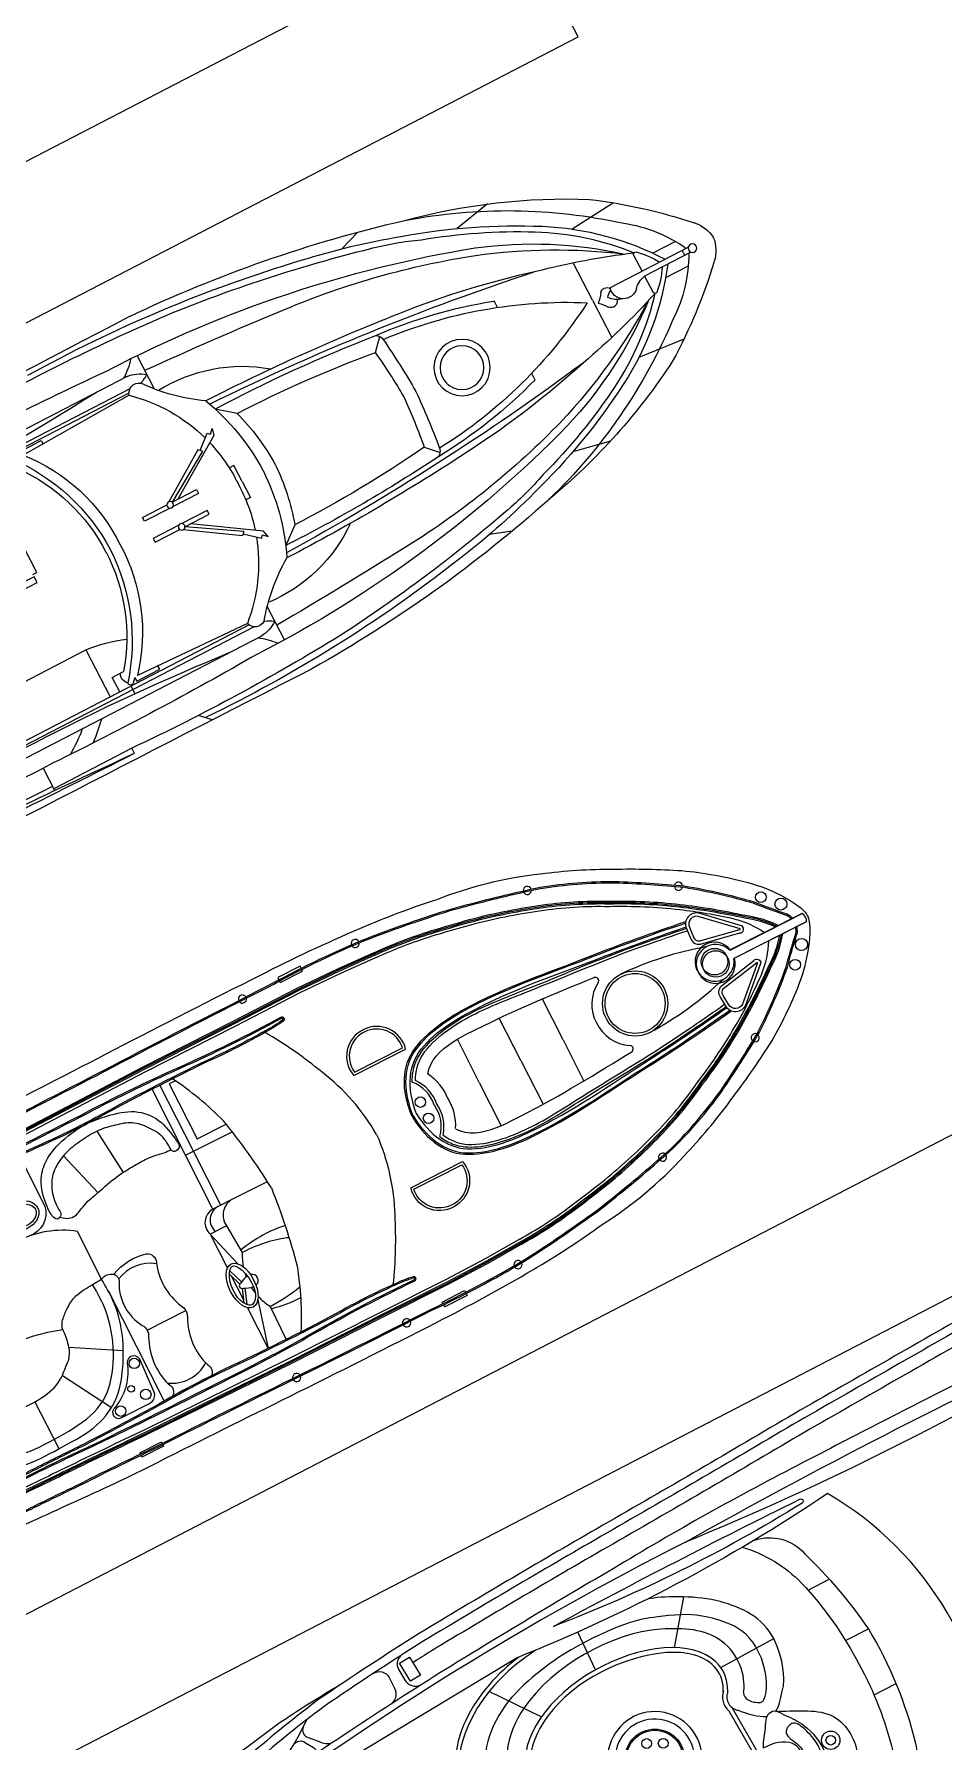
# Model space of a CAD drawing. Header units: metres. Extents: x 2662 to 3279, y 1027 to 1511.
# Drawn here: x 3074.11 to 3083.63, y 1261.35 to 1279.21 of the extents above; entities that cross this region are included whole.
import ezdxf

# ---------------------------------------------------------------- set-up
doc = ezdxf.new("R2010")
doc.units = ezdxf.units.M
doc.header["$LTSCALE"] = 1000
doc.layers.add('01 main point', color=1, linetype='Continuous')
doc.layers.add('furniture', color=6, linetype='Continuous')

# ---------------------------------------------------------------- blocks, each defined once
blk = doc.blocks.new('A$Cf6bfa866')
for points in [[(2.046, 14.366), (2.046, 13.82)], [(2.075, 14.292), (2.046, 14.292)], [(2.075, 14.292), (2.104, 14.292)], [(2.104, 14.366), (2.104, 13.444)], [(1.929, 14.274), (1.929, 14.007)], [(2.221, 14.274), (2.221, 14.007)], [(1.272, 13.883), (1.318, 13.375)], [(2.046, 13.82), (1.853, 13.82)], [(2.104, 13.82), (2.297, 13.82)], [(2.877, 13.883), (2.831, 13.375)], [(2.075, 13.222), (1.635, 13.222)], [(2.075, 13.222), (2.514, 13.222)], [(0.678, 12.709), (0.76, 12.308)], [(3.472, 12.709), (3.39, 12.308)], [(1.687, 12.304), (1.611, 12.304)], [(2.463, 12.304), (2.539, 12.304)], [(0.315, 11.365), (0.393, 11.139)], [(3.834, 11.365), (3.757, 11.139)], [(1.518, 10.952), (1.392, 11.072)], [(2.631, 10.952), (2.758, 11.072)], [(1.419, 9.376), (1.272, 9.192)], [(2.731, 9.376), (2.878, 9.192)], [(1.585, 8.854), (1.457, 9.002), (1.483, 9.028), (1.438, 9.073), (1.511, 9.055), (1.93, 8.411)], [(2.075, 9.095), (1.887, 9.095), (1.887, 9.041)], [(2.075, 9.095), (2.262, 9.095), (2.262, 9.041)], [(2.565, 8.854), (2.692, 9.002), (2.666, 9.028), (2.712, 9.073), (2.639, 9.055), (2.22, 8.411)], [(1.602, 8.871), (1.567, 8.836), (1.91, 8.315)], [(1.602, 8.871), (1.93, 8.346)], [(2.547, 8.871), (2.22, 8.346)], [(2.547, 8.871), (2.582, 8.836), (2.239, 8.315)], [(0.4, 8.725), (0.792, 8.725)], [(1.93, 8.346), (1.93, 8.632), (1.974, 8.632)], [(1.974, 8.632), (1.974, 8.333)], [(2.175, 8.632), (2.175, 8.333)], [(2.22, 8.346), (2.22, 8.632), (2.175, 8.632)], [(3.749, 8.725), (3.358, 8.725)], [(0.546, 8.531), (0.546, 3.439)], [(0.67, 3.065), (0.67, 8.503)], [(0.709, 8.469), (0.709, 2.987)], [(0.731, 8.461), (0.778, 7.189)], [(3.419, 8.461), (3.372, 7.189)], [(3.441, 8.469), (3.441, 2.987)], [(3.479, 3.065), (3.479, 8.503)], [(3.604, 8.531), (3.604, 3.439)], [(1.974, 8.297), (1.974, 7.996), (1.93, 7.996), (1.93, 8.284)], [(2.175, 8.297), (2.175, 7.996), (2.22, 7.996), (2.22, 8.284)], [(0.005, 7.67), (0.112, 7.563)], [(0.771, 7.157), (0.728, 7.157), (0.728, 7.426), (0.769, 7.426)], [(3.379, 7.157), (3.422, 7.157), (3.422, 7.426), (3.381, 7.426)], [(0.709, 7.078), (0.62, 7.078)], [(0.709, 6.946), (0.88, 6.946), (0.88, 7.078)], [(0.067, 6.788), (0.128, 6.788), (0.128, 5.866)], [(1.262, 5.73), (1.262, 6.833), (0.709, 6.833)], [(2.219, 6.704), (2.219, 6.751), (2.499, 6.751), (2.499, 6.704)], [(0.369, 5.866), (0.104, 5.866)]]:
    blk.add_lwpolyline(points)
blk.add_lwpolyline([(0.771, 7.157), (0.727, 7.113, 0.768854), (0.755, 7.064, -7.484608)], format="xyb")
blk.add_lwpolyline([(2.123, 6.704), (2.192, 6.704), (2.192, 6.434), (2.123, 6.434)], close=True)
for centre, radius in [((2.075, 14.401), 0.0453), ((2.075, 11.685), 0.295), ((2.075, 11.685), 0.229), ((1.945, 8.315), 0.0345), ((2.205, 8.315), 0.0345)]:
    blk.add_circle(centre, radius)
for centre, radius, start, end in [((5.768, 10.514), 5.618, 134.2444, 145.737), ((2.111, 14.274), 0.373, 95.5029, 134.7073), ((2.039, 14.274), 0.373, 45.2927, 84.4971), ((-1.618, 10.514), 5.618, 34.263, 45.7556), ((2.725, 13.009), 1.495, 117.0283, 144.2932), ((1.424, 13.009), 1.495, 35.7068, 62.9717), ((3.787, 11.601), 3.04, 124.9443, 150.2258), ((2.46, 13.306), 0.832, 119.8606, 138.5677), ((0.362, 11.601), 3.04, 29.7742, 55.0557), ((1.689, 13.306), 0.832, 41.4323, 60.1394), ((5.871, 10.255), 5.67, 140.2463, 163.5312), ((3.754, 11.578), 2.961, 130.3511, 150.9404), ((9.139, 11.098), 7.799, 159.4554, 167.126), ((1.86, 13.846), 0.0264, 155.6961, 253.3661), ((1.812, 13.865), 0.239, 311.0121, 349.2191), ((2.289, 13.846), 0.0264, 286.6339, 24.3039), ((-4.99, 11.098), 7.799, 12.874, 20.5446), ((0.396, 11.578), 2.961, 29.0596, 49.6489), ((-1.721, 10.255), 5.67, 16.4688, 39.7537), ((6.731, 10.501), 6.443, 150.4644, 167.7986), ((5.171, 10.918), 4.395, 140.0405, 160.55), ((6.813, 10.331), 6.061, 145.7643, 160.5612), ((2.064, 13.58), 0.142, 132.4276, 286.2224), ((-2.663, 10.331), 6.061, 19.4388, 34.2357), ((-1.021, 10.918), 4.395, 19.45, 39.9595), ((-2.581, 10.501), 6.443, 12.2014, 29.5356), ((1.975, 13.386), 0.066, 101.847, 231.7944), ((2.157, 13.553), 0.221, 191.1045, 233.572), ((1.961, 13.475), 0.119, 302.8616, 342.0474), ((2.062, 13.386), 0.066, 308.2056, 58.2138), ((1.759, 13.048), 0.335, 39.2361, 58.4577), ((2.278, 13.048), 0.335, 121.5423, 140.7639), ((6.9, 9.829), 6.622, 150.2954, 163.1507), ((6.376, 10.696), 4.957, 150.1873, 175.4538), ((-2.226, 10.696), 4.957, 4.5462, 29.8127), ((-2.751, 9.829), 6.622, 16.8493, 29.7046), ((6.442, 10.08), 6.039, 150.9087, 162.229), ((-2.293, 10.08), 6.039, 17.771, 29.0913), ((27.593, 8.591), 26.4, 170.7487, 178.7563), ((10.394, 10.47), 9.168, 165.0448, 174.4164), ((-6.244, 10.47), 9.168, 5.5836, 14.9552), ((-23.443, 8.591), 26.4, 1.2437, 9.2513), ((13.058, 8.44), 12.661, 161.8604, 180.1466), ((9.106, 9.644), 8.453, 161.3398, 175.429), ((-4.957, 9.644), 8.453, 4.571, 18.6602), ((-8.908, 8.44), 12.661, 359.8534, 18.1396), ((6.614, 10.66), 5.267, 161.8131, 175.89), ((-2.465, 10.66), 5.267, 4.11, 18.1869), ((14.052, 8.369), 14.06, 165.6107, 178.0713), ((3.795, 10.659), 3.351, 157.8319, 167.2405), ((0.355, 10.659), 3.351, 12.7595, 22.1681), ((-9.902, 8.369), 14.06, 1.9287, 14.3893), ((7.911, 9.375), 7.722, 162.099, 170.0595), ((-3.761, 9.375), 7.722, 9.9405, 17.901), ((15.754, 7.771), 15.653, 166.5966, 174.4913), ((23.09, 9.077), 21.94, 174.0239, 179.8268), ((-18.941, 9.077), 21.94, 0.1732, 5.9761), ((-11.604, 7.771), 15.653, 5.5087, 13.4034), ((1.448, 10.991), 0.098, 97.8532, 151.8146), ((2.506, 2.079), 9.073, 92.7223, 96.7814), ((1.644, 2.079), 9.073, 83.2186, 87.2777), ((2.702, 10.991), 0.098, 28.1854, 82.1468), ((16.904, 9.356), 15.634, 173.8257, 180.6003), ((13.908, 9.38), 12.489, 172.7671, 180.0178), ((2.431, 4.183), 6.83, 92.9905, 97.6819), ((1.718, 4.183), 6.83, 82.3181, 87.0095), ((-9.758, 9.38), 12.489, 359.9822, 7.2329), ((-12.755, 9.356), 15.634, 359.3997, 6.1743), ((14.552, 8.019), 14.499, 169.3104, 181.5891), ((-10.402, 8.019), 14.499, 358.4109, 10.6896), ((53.335, 5.979), 52.833, 175.2902, 177.021), ((-49.185, 5.979), 52.833, 2.979, 4.7098), ((2.48, 8.887), 1.66, 142.3529, 184.5375), ((1.67, 8.887), 1.66, 355.4625, 37.6471), ((2.142, 7.034), 2.451, 91.566, 107.1567), ((2.008, 7.034), 2.451, 72.8433, 88.434), ((2.104, 6.945), 2.397, 90.7, 113.4473), ((2.045, 6.945), 2.397, 66.5527, 89.3), ((22.115, 7.639), 22.003, 175.7408, 182.2165), ((-0.59, 10.27), 2.073, 307.5243, 327.07), ((4.739, 10.27), 2.073, 212.93, 232.4757), ((-17.965, 7.639), 22.003, 357.7835, 4.2592), ((2.034, 7.306), 1.741, 108.1191, 138.444), ((2.034, 7.306), 1.741, 88.652, 105.8452), ((2.116, 7.306), 1.741, 74.1548, 91.348), ((2.116, 7.306), 1.741, 41.556, 71.8809), ((-895.48, 4.291), 895.492, 359.909954, 0.291206), ((899.63, 4.291), 895.492, 179.708794, 180.090046), ((-0.016, 8.121), 0.672, 33.2672, 51.8524), ((0.936, 8.491), 0.392, 143.3577, 174.1519), ((0.108, 8.392), 0.612, 22.5067, 32.9425), ((0.756, 8.563), 0.105, 142.667, 255.7834), ((3.393, 8.563), 0.105, 284.2166, 37.333), ((4.042, 8.392), 0.612, 147.0575, 157.4933), ((3.214, 8.491), 0.392, 5.8481, 36.6423), ((4.166, 8.121), 0.672, 128.1476, 146.7328), ((37.843, 6.76), 37.481, 177.48, 181.1956), ((-33.693, 6.76), 37.481, 358.8044, 2.52), ((-24.597, 5.912), 25.244, 354.8689, 5.1311), ((28.747, 5.912), 25.244, 174.8689, 185.1311), ((2.097, 5.423), 2.12, 90.6061, 129.2834), ((2.034, 5.743), 1.915, 88.7795, 130.9958), ((2.116, 5.743), 1.915, 49.0042, 91.2205), ((2.052, 5.423), 2.12, 50.7166, 89.3939), ((2.076, 5.553), 1.938, 90.0355, 128.113), ((2.074, 5.553), 1.938, 51.887, 89.9645), ((-0.322, 6.704), 1.59, 4.6532, 20.6287), ((0.833, 7.136), 0.107, 222.6587, 295.9456), ((-400.02, 0.814), 400.132, 0.43596, 0.85555), ((-86.647, 2.665), 86.813, 0.94309, 2.72267), ((1.62, 5.446), 1.609, 131.8696, 141.3994), ((1.783, 5.295), 1.672, 137.7229, 147.9698), ((20.18, 5.864), 19.811, 179.6698, 184.9444), ((36.329, 6.52), 36.182, 181.0359, 183.9926)]:
    blk.add_arc(centre, radius, start, end)
blk = doc.blocks.new('A$C8620f102')
for p, q in [((2.551, 10.472), (2.066, 10.472)), ((2.551, 10.472), (3.035, 10.472)), ((2.551, 9.981), (2.045, 9.981)), ((2.551, 9.981), (3.056, 9.981)), ((2.551, 9.49), (2.043, 9.49)), ((2.551, 9.49), (3.058, 9.49)), ((1.841, 6.498), (1.066, 6.498)), ((2.694, 6.454), (2.694, 6.261)), ((1.841, 6.406), (1.066, 6.406)), ((2.694, 6.261), (3.098, 6.378)), ((2.694, 6.261), (3.092, 6.261)), ((3.289, 6.329), (3.129, 6.271)), ((3.299, 6.303), (3.157, 6.252)), ((3.183, 6.261), (3.465, 6.261)), ((3.349, 6.303), (3.496, 6.25)), ((3.358, 6.329), (3.523, 6.27)), ((3.531, 6.394), (4.033, 6.261)), ((3.556, 6.261), (4.033, 6.261)), ((1.197, 5.69), (1.706, 5.742)), ((3.291, 5.219), (3.291, 5.672)), ((1.269, 5.264), (1.773, 5.411)), ((2.743, 5.042), (4.034, 5.042)), ((3.08, 4.409), (3.369, 4.9)), ((3.314, 4.213), (3.843, 4.521)), ((3.428, 3.833), (3.979, 3.836))]:
    blk.add_line(p, q)
for points in [[(2.551, 1.341, -0.01736), (1.42, 1.368, -0.12634), (0.887, 1.52, -0.172899), (0.62, 2.207, -0.013884), (0.596, 2.82, -0.008973), (0.555, 3.695, -0.01509), (0.528, 4.697, 0.002245), (0.518, 6.241, -0.003342), (0.514, 7.955, -0.016984), (0.549, 9.103, -0.024546), (0.644, 9.964, -0.067942), (0.894, 11.047, -0.033948), (1.197, 11.753, -0.022001), (1.533, 12.382, -0.042872), (1.956, 12.94, -0.059514), (2.26, 13.208, -0.046364), (2.433, 13.309, -0.104882), (2.551, 13.341, -0.104882)], [(2.551, 1.341, 0.01736), (3.681, 1.368, 0.12634), (4.214, 1.52, 0.172899), (4.481, 2.207, 0.013884), (4.505, 2.82, 0.008973), (4.546, 3.695, 0.01509), (4.573, 4.697, -0.002245), (4.583, 6.241, 0.003342), (4.587, 7.955, 0.016984), (4.552, 9.103, 0.024546), (4.457, 9.964, 0.067942), (4.207, 11.047, 0.033948), (3.904, 11.753, 0.022001), (3.568, 12.382, 0.042872), (3.145, 12.94, 0.059514), (2.841, 13.208, 0.046364), (2.668, 13.309, 0.104882), (2.551, 13.341, 0.104882)], [(0.682, 3.757, 0.006425), (0.669, 4.701, 0.002217), (0.659, 6.243, -0.003368), (0.649, 7.97, -0.024633), (0.668, 9.058, -0.015037), (0.757, 9.773, -0.025439), (0.825, 10.169, -0.013843), (1.017, 10.982, -0.040266), (1.317, 11.705, -0.016729), (1.689, 12.335, -0.029739), (2.166, 12.908, 0.01525), (2.423, 13.147, -0.132389), (2.478, 13.181, -0.028442), (2.502, 13.188, -0.028442)], [(0.695, 3.757, 0.006424), (0.683, 4.702, 0.002217), (0.672, 6.243, -0.003368), (0.662, 7.97, -0.024633), (0.682, 9.057, -0.015038), (0.77, 9.771, -0.025461), (0.838, 10.166, -0.013839), (1.03, 10.978, -0.040238), (1.329, 11.698, -0.016715), (1.701, 12.327, -0.029693), (2.176, 12.898, 0.015234), (2.433, 13.137, -0.134036), (2.482, 13.168, -0.024879), (2.502, 13.174, -0.024879)], [(4.42, 3.757, -0.006425), (4.432, 4.701, -0.002217), (4.442, 6.243, 0.003368), (4.453, 7.97, 0.024633), (4.433, 9.058, 0.015037), (4.344, 9.773, 0.025439), (4.276, 10.169, 0.013843), (4.084, 10.982, 0.040266), (3.784, 11.705, 0.016729), (3.412, 12.335, 0.029739), (2.935, 12.908, -0.01525), (2.678, 13.147, 0.132389), (2.623, 13.181, 0.028442), (2.599, 13.188, 0.028442)], [(4.406, 3.757, -0.006424), (4.418, 4.702, -0.002217), (4.429, 6.243, 0.003368), (4.439, 7.97, 0.024633), (4.419, 9.057, 0.015038), (4.331, 9.771, 0.025461), (4.263, 10.166, 0.013839), (4.071, 10.978, 0.040238), (3.772, 11.698, 0.016715), (3.4, 12.327, 0.029693), (2.925, 12.898, -0.015234), (2.668, 13.137, 0.134036), (2.619, 13.168, 0.024879), (2.599, 13.174, 0.024879)], [(0.842, 9.12, -0.031596), (0.907, 9.752, -0.004928), (0.985, 10.169, -0.02844), (1.18, 10.88, -0.042875), (1.475, 11.56, -0.035347), (1.839, 12.205, -0.024093), (2.247, 12.759, -0.079837), (2.502, 13.025)], [(0.855, 9.119, -0.031592), (0.92, 9.75, -0.004926), (0.999, 10.166, -0.028436), (1.193, 10.875, -0.042895), (1.487, 11.554, -0.035363), (1.851, 12.197, -0.024111), (2.258, 12.751, -0.077658), (2.502, 13.008, -0.077658)], [(0.869, 9.119, -0.031588), (0.934, 9.748, -0.004924), (1.012, 10.163, -0.028433), (1.207, 10.871, -0.042917), (1.499, 11.548, -0.035379), (1.862, 12.19, -0.02413), (2.269, 12.742, -0.075408), (2.502, 12.99, -0.075408)], [(4.259, 9.12, 0.031596), (4.194, 9.752, 0.004928), (4.116, 10.169, 0.02844), (3.921, 10.88, 0.042875), (3.626, 11.56, 0.035347), (3.262, 12.205, 0.024093), (2.854, 12.759, 0.079837), (2.599, 13.025)], [(4.246, 9.119, 0.031592), (4.181, 9.75, 0.004926), (4.103, 10.166, 0.028436), (3.908, 10.875, 0.042895), (3.614, 11.554, 0.035363), (3.25, 12.197, 0.024111), (2.843, 12.751, 0.077658), (2.599, 13.008, 0.077658)], [(4.232, 9.119, 0.031588), (4.167, 9.748, 0.004924), (4.089, 10.163, 0.028433), (3.895, 10.871, 0.042917), (3.602, 11.548, 0.035379), (3.239, 12.19, 0.02413), (2.832, 12.742, 0.075408), (2.599, 12.99, 0.075408)], [(0.897, 9.118, -0.031581), (0.961, 9.743, -0.00492), (1.039, 10.157, -0.028426), (1.233, 10.862, -0.042959), (1.524, 11.536, -0.035411), (1.885, 12.175, -0.028829), (2.227, 12.638, -0.092336), (2.502, 12.86, -0.080328)], [(2.093, 12.151), (2.204, 12.143, 0.382221), (2.306, 12.207), (2.389, 12.629, 0.786544), (2.329, 12.677), (2.011, 12.339, 0.616464), (2.093, 12.151, 3.844907)], [(4.204, 9.118, 0.031581), (4.14, 9.743, 0.00492), (4.062, 10.157, 0.028426), (3.868, 10.862, 0.042959), (3.577, 11.536, 0.035411), (3.216, 12.175, 0.028829), (2.874, 12.638, 0.092336), (2.599, 12.86, 0.080328)], [(3.008, 12.151), (2.897, 12.143, -0.382221), (2.795, 12.207), (2.712, 12.629, -0.786544), (2.772, 12.677), (3.09, 12.339, -0.616464), (3.008, 12.151, -3.844907)], [(0.842, 9.12), (0.822, 8.712), (0.812, 8.241), (0.817, 7.472), (0.817, 6.417), (0.837, 4.724, -0.002601), (0.857, 3.805, 0.004411), (0.873, 3.024, 0.013009), (0.91, 2.487, 0.113396), (1.012, 2.2, 0.146005), (1.152, 2.079, 1.595219)], [(0.855, 9.119), (0.836, 8.712), (0.826, 8.241), (0.831, 7.472), (0.831, 6.417), (0.851, 4.724, -0.002601), (0.871, 3.805, 0.004411), (0.887, 3.024, 0.013003), (0.923, 2.488, 0.113337), (1.023, 2.207, 0.144821), (1.155, 2.093, 0.138987)], [(0.869, 9.119), (0.85, 8.711), (0.84, 8.24), (0.845, 7.472), (0.845, 6.417), (0.864, 4.725, -0.002601), (0.885, 3.806, 0.00441), (0.901, 3.025, 0.012997), (0.937, 2.49, 0.113276), (1.035, 2.215, 0.142458), (1.159, 2.106, 0.142458)], [(0.897, 9.117), (0.877, 8.711), (0.868, 8.24), (0.873, 7.472), (0.873, 6.417), (0.892, 4.725, -0.002601), (0.912, 3.806, 0.00441), (0.929, 3.026, 0.002867), (0.934, 2.908, 0.002867)], [(4.232, 9.119), (4.251, 8.711), (4.261, 8.24), (4.256, 7.472), (4.256, 6.417), (4.237, 4.725, 0.002601), (4.217, 3.806, -0.00441), (4.2, 3.025, -0.012997), (4.164, 2.49, -0.113276), (4.066, 2.215, -0.142458), (3.942, 2.106, -0.142458)], [(4.246, 9.119), (4.265, 8.712), (4.275, 8.241), (4.27, 7.472), (4.27, 6.417), (4.25, 4.724, 0.002601), (4.23, 3.805, -0.004411), (4.214, 3.024, -0.013003), (4.178, 2.488, -0.113337), (4.078, 2.207, -0.144821), (3.946, 2.093, -0.138987)], [(4.259, 9.12), (4.279, 8.712), (4.289, 8.241), (4.284, 7.472), (4.284, 6.417), (4.264, 4.724, 0.002601), (4.244, 3.805, -0.004411), (4.228, 3.024, -0.013009), (4.191, 2.487, -0.113396), (4.089, 2.2, -0.146005), (3.949, 2.079, -1.595219)], [(4.204, 9.117), (4.224, 8.711), (4.233, 8.24), (4.228, 7.472), (4.228, 6.417), (4.209, 4.725, 0.002601), (4.189, 3.806, -0.00441), (4.172, 3.026, -0.002867), (4.167, 2.908, -0.002867)], [(1.892, 8.352), (1.892, 8.96, 0.483063), (1.51, 8.662, 0.50024), (1.892, 8.352, 0.418424)], [(3.209, 8.352), (3.209, 8.96, -0.483063), (3.591, 8.662, -0.50024), (3.209, 8.352, -0.418424)], [(2.551, 8.286, 0.096403), (1.711, 8.072, 0.040538), (1.071, 7.727, 1.92312)], [(2.551, 8.286, -0.096403), (3.39, 8.072, -0.040538), (4.03, 7.727, -1.92312)], [(2.285, 2.551), (2.035, 2.551, -0.202722), (1.176, 2.918, -0.178768), (1.002, 3.337, 0.010028), (0.983, 4.195, -0.005356), (0.971, 5.613, -0.016605), (0.989, 6.759, 0.018921), (1.004, 7.948, -0.925873), (1.05, 7.955, -0.041202), (1.07, 7.744, -0.024461), (1.071, 7.062, 0.012888), (1.079, 5.748, -0.019359), (1.064, 4.979, 0.002375), (1.046, 4.09, -0.006386), (1.051, 3.524, -0.013656), (1.048, 3.297, -0.862706), (1.005, 3.292, 0.648089)], [(1.018, 3.295, -0.016488), (1.015, 3.337, 0.010023), (0.997, 4.196, -0.005356), (0.985, 5.613, -0.016607), (1.003, 6.758, 0.018921), (1.017, 7.949, 0.01143), (1.017, 7.949, -0.913283), (1.036, 7.953, -0.041174), (1.056, 7.744, -0.024478), (1.057, 7.062, 0.012889), (1.065, 5.748, -0.019362), (1.05, 4.98, 0.002377), (1.032, 4.09, -0.006391), (1.037, 3.524, -0.013664), (1.034, 3.297, 0.000701), (1.034, 3.297, -0.819976), (1.018, 3.295, -0.819976)], [(2.792, 2.551), (3.066, 2.551, 0.202722), (3.925, 2.918, 0.178768), (4.099, 3.337, -0.010028), (4.118, 4.195, 0.005356), (4.13, 5.613, 0.016605), (4.112, 6.759, -0.018921), (4.097, 7.948, 0.925873), (4.051, 7.955, 0.041202), (4.031, 7.744, 0.024461), (4.03, 7.062, -0.012888), (4.022, 5.748, 0.019359), (4.037, 4.979, -0.002375), (4.055, 4.09, 0.006386), (4.05, 3.524, 0.013656), (4.053, 3.297, 0.862706), (4.096, 3.292, -0.648089)], [(4.083, 3.295, 0.016488), (4.086, 3.337, -0.010023), (4.104, 4.196, 0.005356), (4.116, 5.613, 0.016607), (4.098, 6.758, -0.018921), (4.084, 7.949, -0.01143), (4.084, 7.949, 0.913283), (4.065, 7.953, 0.041174), (4.045, 7.744, 0.024478), (4.044, 7.062, -0.012889), (4.036, 5.748, 0.019362), (4.051, 4.98, -0.002377), (4.069, 4.09, 0.006391), (4.064, 3.524, 0.013664), (4.067, 3.297, -0.000701), (4.067, 3.297, 0.819976), (4.083, 3.295, 0.819976)], [(2.551, 7.051, 0.033687), (1.699, 6.921, 0.051879), (1.066, 6.645, 1.92312)], [(2.473, 7.041), (2.473, 6.641, 0.462925), (2.694, 6.454), (3.016, 6.473)], [(2.551, 7.051, -0.033687), (3.402, 6.921, -0.051879), (4.035, 6.645, -1.92312)], [(2.473, 6.641), (2.473, 6.468, 0.545737), (2.694, 6.326, 0.282905)], [(2.473, 6.468), (2.473, 6.406, 0.516839), (2.694, 6.261, 0.282905)], [(2.611, 5.174, -0.164009), (2.574, 5.573, -0.407559), (2.703, 5.627, 0.20466), (3.223, 5.651, -0.28657), (3.361, 5.655, 0.198759), (3.897, 5.618, -0.45148), (4.029, 5.593, -1.463971)], [(2.6, 5.036, -0.291269), (2.613, 5.176, -0.299867), (2.703, 5.188, 0.273478), (3.223, 5.197, -0.28657), (3.361, 5.201, 0.198759), (3.897, 5.164, -0.45148), (4.029, 5.14, -1.463971)], [(2.6, 5.036), (2.039, 5.036, 0.158322), (1.849, 4.432, -0.417676), (1.71, 4.276), (1.049, 4.276)], [(2.792, 2.551), (2.783, 2.661), (2.781, 2.994, -0.448043), (2.937, 3.153, 0.025561), (3.107, 3.181, 0.15676), (3.276, 3.282, 0.144288), (3.367, 3.398, 0.079427), (3.428, 3.671, 0.054179), (3.412, 3.985, 0.127294), (3.311, 4.217, -0.025195), (3.198, 4.347, 0.112656), (3.079, 4.409, 0.061652), (2.913, 4.434, -0.222278), (2.786, 4.49, -0.049109), (2.701, 4.591, -0.09997), (2.635, 4.717, -0.045992), (2.606, 4.926), (2.6, 5.036)], [(1.061, 4.853), (1.649, 4.853, -0.406088), (1.856, 4.561)], [(4.406, 3.757, 0.002941), (4.396, 3.07, -0.002014), (4.386, 2.633, -0.130992), (4.31, 2.327, -0.261832), (3.955, 2.024, -0.261832)], [(4.42, 3.757, 0.002942), (4.41, 3.07, -0.002013), (4.4, 2.633, -0.130442), (4.323, 2.321, -0.261246), (3.958, 2.01, -0.209197)]]:
    blk.add_lwpolyline(points, format="xyb")
for points in [[(2.502, 12.456), (2.502, 13.3)], [(2.502, 13.3), (2.502, 12.45)], [(2.599, 13.3), (2.599, 12.45)], [(2.599, 12.456), (2.599, 13.3)], [(0.643, 8.368), (0.619, 8.368), (0.619, 8.105), (0.645, 8.105)], [(0.659, 8.105), (0.677, 8.105), (0.677, 8.368), (0.657, 8.368)], [(4.442, 8.105), (4.424, 8.105), (4.424, 8.368), (4.444, 8.368)], [(4.458, 8.368), (4.482, 8.368), (4.482, 8.105), (4.456, 8.105)], [(1.098, 6.663), (1.098, 6.591), (1.743, 6.591), (1.743, 6.931)], [(2.473, 6.406), (1.841, 6.406), (1.841, 6.951)], [(2.473, 6.498), (1.841, 6.498)], [(3.65, 6.478), (4.035, 6.473)], [(4.415, 4.571), (4.401, 4.571), (4.401, 4.823), (4.419, 4.823)], [(4.432, 4.823), (4.45, 4.823), (4.45, 4.571), (4.429, 4.571)]]:
    blk.add_lwpolyline(points)
for points in [[(2.095, 12.185), (2.208, 12.177, 0.383069), (2.273, 12.216), (2.356, 12.642, 0.853636), (2.351, 12.65), (2.037, 12.316, 0.613527)], [(3.006, 12.185), (2.893, 12.177, -0.383069), (2.828, 12.216), (2.745, 12.642, -0.853636), (2.75, 12.65), (3.064, 12.316, -0.613527)], [(1.864, 8.375), (1.864, 8.937, 0.460147), (1.537, 8.662, 0.47706)], [(3.237, 8.375), (3.237, 8.937, -0.460147), (3.564, 8.662, -0.47706)], [(3.525, 5.013, 0.917705), (3.526, 4.87, -0.209704), (3.864, 4.543, 0.850912), (3.985, 4.562), (3.985, 4.893, 0.435659), (3.893, 4.991)]]:
    blk.add_lwpolyline(points, format="xyb", close=True)
for centre, radius in [((2.154, 12.993), 0.0564), ((2.313, 13.148), 0.0628), ((2.788, 13.148), 0.0628), ((2.947, 12.993), 0.0564), ((2.537, 12.256), 0.139), ((2.564, 12.256), 0.139), ((2.551, 11.317), 0.341), ((2.551, 11.317), 0.341), ((2.551, 11.317), 0.314), ((2.551, 11.317), 0.314), ((2.456, 8.847), 0.055), ((2.645, 8.847), 0.055), ((3.54, 4.942), 0.0548), ((3.762, 4.792), 0.0355), ((3.884, 4.903), 0.0548), ((3.921, 4.59), 0.0548)]:
    blk.add_circle(centre, radius)
for centre, radius, start, end in [((2.551, 13.234), 0.0821, 53.9074, 126.0926), ((2.551, 13.234), 0.0821, 53.9074, 126.0926), ((2.537, 12.256), 0.204, 99.884, 72.3335), ((2.564, 12.256), 0.204, 107.6665, 80.116), ((1.663, 12.276), 0.0427, 70.2304, 225.3725), ((1.663, 12.276), 0.0427, 244.0102, 51.5927), ((5.832, 11.216), 3.624, 163.3274, 178.3982), ((-0.731, 11.216), 3.624, 1.6018, 16.6726), ((3.438, 12.276), 0.0427, 128.4073, 295.9898), ((3.438, 12.276), 0.0427, 314.6275, 109.7696), ((2.151, 11.052), 0.0363, 29.1946, 175.6623), ((2.95, 11.052), 0.0363, 4.3377, 150.8054), ((2.538, 11.275), 0.41, 209.9392, 271.7403), ((2.563, 11.275), 0.41, 268.2597, 330.0608), ((0.986, 10.846), 0.0427, 81.6158, 249.7115), ((0.986, 10.846), 0.0427, 268.3466, 62.9808), ((4.115, 10.846), 0.0427, 117.0192, 271.6534), ((4.115, 10.846), 0.0427, 290.2885, 98.3842), ((2.499, 8.603), 0.521, 84.2735, 120.8759), ((2.602, 8.603), 0.521, 59.1241, 95.7265), ((0.667, 8.989), 0.0427, 91.3196, 261.7261), ((0.667, 8.989), 0.0427, 280.385, 72.6607), ((2.492, 8.581), 0.414, 81.2885, 129.0382), ((2.492, 8.581), 0.386, 81.2885, 132.4956), ((2.609, 8.581), 0.414, 50.9618, 98.7115), ((2.609, 8.581), 0.386, 47.5044, 98.7115), ((4.434, 8.989), 0.0427, 107.3393, 259.615), ((4.434, 8.989), 0.0427, 278.2739, 88.6804), ((0.652, 7.675), 0.0427, 95.0301, 265.1292), ((0.652, 7.675), 0.0427, 283.7894, 76.3699), ((4.449, 7.675), 0.0427, 103.6301, 256.2106), ((4.449, 7.675), 0.0427, 274.8708, 84.9699), ((3.329, 7.03), 0.638, 240.625, 253.976), ((3.484, 6.433), 0.223, 176.1154, 176.3847), ((3.324, 6.436), 0.0623, 10.8023, 169.1479), ((3.164, 6.433), 0.223, 3.6153, 3.8846), ((3.329, 7.03), 0.638, 285.4342, 300.19), ((4.439, 6.391), 0.0427, 101.222, 257.4711), ((4.439, 6.391), 0.0427, 276.0953, 82.5978), ((3.329, 7.03), 0.638, 259.9491, 264.189), ((3.484, 6.433), 0.223, 185.6025, 211.5954), ((3.324, 6.316), 0.0299, 180, 0), ((3.164, 6.433), 0.223, 328.4046, 356.0447), ((3.329, 7.03), 0.638, 274.9025, 281.2418), ((3.04, 5.38), 0.404, 143.2, 207.4042), ((3.542, 5.38), 0.404, 326.6244, 34.7719), ((4.788, 3.778), 2.009, 160.8995, 198.3721)]:
    blk.add_arc(centre, radius, start, end)
for start_param, end_param in [(0.830012, 1.576846), (4.712389, 5.232342)]:
    blk.add_ellipse((3.333, 6.478), major_axis=(0, 0.745), ratio=0.425319, start_param=start_param, end_param=end_param)
for centre, major_axis, ratio in [((3.324, 6.316), (0.254, 0), 0.533092), ((1.627, 4.582), (0.009, 0.195), 0.758117)]:
    blk.add_ellipse(centre, major_axis=major_axis, ratio=ratio)
for points, knots in [([(2.551, 8.701), (2.314, 8.72), (2.066, 8.805), (1.83, 9.23), (1.802, 9.481), (1.782, 10.189), (1.855, 10.642), (1.928, 11.464), (1.974, 11.814), (2.026, 12.177)], [0, 0, 0, 0, 0.0462196, 0.0462196, 0.0924392, 0.0924392, 0.1947325, 0.1947325, 0.2709084, 0.2709084, 0.2709084, 0.2709084]), ([(2.552, 8.714), (2.309, 8.735), (2.06, 8.829), (1.833, 9.271), (1.811, 9.527), (1.8, 10.239), (1.872, 10.693), (1.946, 11.495), (1.99, 11.825), (2.039, 12.168)], [0, 0, 0, 0, 0.0480884, 0.0480884, 0.0961768, 0.0961768, 0.1985377, 0.1985377, 0.2704106, 0.2704106, 0.2704106, 0.2704106]), ([(2.231, 8.866), (2.183, 8.889), (1.994, 9.007), (1.819, 9.575), (1.915, 10.389), (1.971, 11.3), (2.057, 11.904), (2.092, 12.151)], [0.0234044, 0.0234044, 0.0234044, 0.0234044, 0.0350942, 0.0739111, 0.138251, 0.2165713, 0.2709084, 0.2709084, 0.2709084, 0.2709084]), ([(2.555, 8.756), (2.307, 8.777), (2.07, 8.878), (1.861, 9.333), (1.849, 9.595), (1.849, 10.319), (1.918, 10.785), (1.997, 11.561), (2.036, 11.858), (2.078, 12.153)], [0, 0, 0, 0, 0.0508337, 0.0508337, 0.1016674, 0.1016674, 0.2060328, 0.2060328, 0.2709084, 0.2709084, 0.2709084, 0.2709084]), ([(2.546, 8.756), (2.794, 8.777), (3.031, 8.878), (3.24, 9.333), (3.252, 9.595), (3.252, 10.319), (3.183, 10.785), (3.104, 11.561), (3.065, 11.858), (3.023, 12.153)], [0, 0, 0, 0, 0.0508337, 0.0508337, 0.1016674, 0.1016674, 0.2060328, 0.2060328, 0.2709084, 0.2709084, 0.2709084, 0.2709084]), ([(2.549, 8.714), (2.792, 8.735), (3.041, 8.829), (3.268, 9.271), (3.29, 9.527), (3.301, 10.239), (3.23, 10.693), (3.155, 11.495), (3.111, 11.825), (3.062, 12.168)], [0, 0, 0, 0, 0.0480884, 0.0480884, 0.0961768, 0.0961768, 0.1985377, 0.1985377, 0.2704106, 0.2704106, 0.2704106, 0.2704106]), ([(2.551, 8.701), (2.787, 8.72), (3.035, 8.805), (3.271, 9.23), (3.3, 9.481), (3.319, 10.189), (3.246, 10.642), (3.173, 11.464), (3.127, 11.814), (3.075, 12.177)], [0, 0, 0, 0, 0.0462196, 0.0462196, 0.0924392, 0.0924392, 0.1947325, 0.1947325, 0.2709084, 0.2709084, 0.2709084, 0.2709084]), ([(2.87, 8.866), (2.918, 8.889), (3.107, 9.007), (3.282, 9.575), (3.186, 10.389), (3.13, 11.3), (3.044, 11.904), (3.009, 12.151)], [0.0234044, 0.0234044, 0.0234044, 0.0234044, 0.0350942, 0.0739111, 0.138251, 0.2165713, 0.2709084, 0.2709084, 0.2709084, 0.2709084]), ([(2.231, 8.903), (2.145, 8.948), (2.073, 9.007), (1.923, 9.276), (1.894, 9.521), (1.888, 9.955), (1.914, 10.167), (1.972, 10.817), (2, 11.255), (2.076, 11.841), (2.097, 11.994), (2.119, 12.147)], [0.0248254, 0.0248254, 0.0248254, 0.0248254, 0.0474598, 0.0474598, 0.0949196, 0.0949196, 0.1423794, 0.1423794, 0.237299, 0.237299, 0.2709084, 0.2709084, 0.2709084, 0.2709084]), ([(2.87, 8.903), (2.956, 8.948), (3.028, 9.007), (3.178, 9.276), (3.207, 9.521), (3.213, 9.955), (3.187, 10.167), (3.129, 10.817), (3.101, 11.255), (3.025, 11.841), (3.004, 11.994), (2.982, 12.147)], [0.0248254, 0.0248254, 0.0248254, 0.0248254, 0.0474598, 0.0474598, 0.0949196, 0.0949196, 0.1423794, 0.1423794, 0.237299, 0.237299, 0.2709084, 0.2709084, 0.2709084, 0.2709084]), ([(2.231, 9.05), (1.991, 9.208), (2.046, 9.651), (2.041, 10.093), (2.081, 10.674), (2.115, 11.056)], [0.0313661, 0.0313661, 0.0313661, 0.0313661, 0.1084744, 0.1084744, 0.1920729, 0.1920729, 0.1920729, 0.1920729]), ([(2.87, 9.05), (3.11, 9.208), (3.055, 9.651), (3.06, 10.093), (3.02, 10.674), (2.986, 11.056)], [0.0313661, 0.0313661, 0.0313661, 0.0313661, 0.1084744, 0.1084744, 0.1920729, 0.1920729, 0.1920729, 0.1920729]), ([(3.55, 6.316), (3.55, 6.345), (3.515, 6.384), (3.315, 6.448), (3.115, 6.385), (3.083, 6.272), (3.23, 6.193), (3.483, 6.226), (3.55, 6.279), (3.55, 6.316)], [0, 0, 0, 0, 1.031451, 1.031451, 2.992455, 2.992455, 4.95346, 4.95346, 6.283185, 6.283185, 6.283185, 6.283185]), ([(2.783, 2.661), (3.098, 2.685), (3.381, 2.768), (3.801, 3.136), (3.877, 3.417), (3.866, 4.031), (3.863, 4.353), (3.503, 4.749), (3.201, 4.892), (2.816, 4.936), (2.715, 4.932), (2.606, 4.926)], [0, 0, 0, 0, 0.0684102, 0.0684102, 0.1368204, 0.1368204, 0.2052306, 0.2052306, 0.2736407, 0.2736407, 0.2974604, 0.2974604, 0.2974604, 0.2974604]), ([(1.635, 4.749), (1.57, 4.752), (1.499, 4.657), (1.516, 4.457), (1.594, 4.394), (1.723, 4.448), (1.768, 4.575), (1.714, 4.716), (1.674, 4.747), (1.635, 4.749)], [0, 0, 0, 0, 1.743273, 1.743273, 3.486547, 3.486547, 5.22982, 5.22982, 6.283185, 6.283185, 6.283185, 6.283185])]:
    blk.add_open_spline(points, degree=3, knots=knots)
for points in [[(2.967, 7.002), (2.943, 6.843), (2.943, 6.662), (2.988, 6.473)], [(3.715, 6.804), (3.716, 6.699), (3.705, 6.587), (3.679, 6.473)]]:
    blk.add_open_spline(points, degree=3)
for points in [[(1.628, 6.291), (1.681, 6.294), (1.748, 6.309), (1.745, 6.372), (1.635, 6.386), (1.422, 6.334), (1.214, 6.169), (1.111, 5.9), (1.08, 5.636), (1.124, 5.322), (1.26, 5.046), (1.418, 4.926), (1.671, 4.871), (1.785, 4.878), (1.83, 4.907), (1.807, 4.961), (1.747, 4.967), (1.545, 4.991), (1.409, 5.063), (1.305, 5.189), (1.243, 5.335), (1.208, 5.53), (1.198, 5.718), (1.227, 5.89), (1.286, 6.062), (1.409, 6.191), (1.568, 6.279), (1.628, 6.291)], [(1.824, 4.941), (1.867, 4.998), (1.884, 5.072), (1.838, 5.2), (1.801, 5.303), (1.759, 5.471), (1.707, 5.727), (1.696, 5.864), (1.69, 6.006), (1.699, 6.117), (1.716, 6.217), (1.717, 6.295)], [(2.792, 2.551), (3.104, 2.59), (3.448, 2.721), (3.695, 2.898), (3.897, 3.186), (3.973, 3.474), (3.978, 3.879), (3.938, 4.303), (3.781, 4.606), (3.483, 4.839), (3.19, 4.975), (2.852, 5.041), (2.6, 5.036)]]:
    blk.add_spline(points, degree=3)
blk = doc.blocks.new('A$C1fdb1adc')
for p, q in [((2.454, 10.334), (2.454, 10.602)), ((3.096, 10.337), (3.096, 10.596)), ((1.804, 10.228), (1.804, 10.477)), ((2.103, 9.045), (2.087, 9.677)), ((1.697, 8.711), (1.268, 9.041)), ((2.532, 8.958), (3.059, 8.979)), ((2.543, 8.913), (3.084, 8.934)), ((1.522, 7.869), (1.086, 7.889)), ((1.699, 7.141), (1.211, 6.778))]:
    blk.add_line(p, q)
for points in [[(0.006, 13.161, 0.000312), (0.102, 10.878, -0.003686), (0.218, 8.563, 0.005005), (0.336, 6.409, 0.009754), (0.465, 5.161, 0.018511), (0.652, 4.249, 0.0573)], [(0.098, 13.164, 0.000311), (0.193, 10.883, -0.003685), (0.309, 8.567, 0.005003), (0.428, 6.416, 0.009732), (0.556, 5.174, 0.018483), (0.741, 4.271, 0.05741)], [(5.007, 6.288, 0.010794), (5.04, 7.206, 0.012283), (5.103, 9.648, 0.0049), (5.136, 12.417, 0.016162), (5.124, 14.08, 0.001149), (5.08, 15.507, -0.000811), (5.08, 15.508, 0.051344), (4.86, 17.153, 0.067708), (4.494, 18.235, 0.057023), (3.946, 19.21, 0.030584), (3.212, 20.153, 0.030577), (2.806, 20.554, 0.132389), (2.72, 20.608, 0.196715), (2.449, 20.599, 0.056911), (2.071, 20.217, 0.022345), (1.466, 19.457, 0.037229), (0.8, 18.315, 0.065316), (0.373, 16.968, 0.034966), (0.239, 15.278, 0.009636), (0.229, 13.167, 0.000311), (0.324, 10.889, -0.003683), (0.44, 8.573, 0.005), (0.558, 6.426, 0.00171), (0.577, 6.208)], [(0.603, 12.835, 0.003995), (0.596, 10.873, 0.018481), (0.664, 8.588, 0.005802), (0.802, 6.412, 0.006333), (0.916, 5.235, 0.01214), (1.017, 4.406, 0.043691)], [(4.39, 3.859), (4.534, 7.139, -0.042807), (4.41, 11.049, 0.264766), (1.001, 10.873, -0.053572), (1.032, 7.201), (1.25, 3.842)], [(1.082, 9.973, -0.300716), (1.447, 10.371, -0.050731), (2.462, 10.603, -0.074951), (3.731, 10.492, -0.127388), (4.379, 10.126, -0.624328)], [(1.09, 9.824, -0.130906), (1.707, 10.202, -0.068666), (2.741, 10.345, -0.066905), (3.695, 10.243, -0.15432), (4.377, 9.876, -0.102278)], [(2.775, 9.344, 0.11852), (2.732, 9.403)], [(2.367, 8.99, 0.4732), (2.585, 9.002, 0.074396), (2.764, 9.204, 0.060015), (2.779, 9.238, 0.060015)], [(2.333, 8.959, 0.317045), (2.543, 8.913, 0.317045)], [(0.453, 6.129, 0.34058), (0.568, 6.044), (0.692, 6.049, 0.407011), (0.822, 6.183, 0.980624)], [(0.486, 5.787, -0.446629), (0.601, 5.919), (0.725, 5.917, -0.407011), (0.859, 5.787, -0.980624)], [(0.435, 5.412, 0.017721), (0.5, 4.655, -0.010616), (0.627, 3.829, 0.03964), (0.802, 3.195, 0.181904), (1.146, 2.829, 0.065618), (1.771, 2.663, 0.054443), (3.786, 2.675, 0.053321), (4.402, 2.82, 0.211406), (4.867, 3.326, 0.058348), (5.05, 4.147, 0.002016), (5.069, 4.357)], [(0.648, 4.881, 0.38077), (0.756, 4.865), (0.871, 4.971, 0.233822), (0.931, 5.092, 1.332745)], [(0.765, 4.709, -0.458631), (0.805, 4.826), (0.886, 4.878, -0.499288), (0.957, 4.854, -1.332745)]]:
    blk.add_lwpolyline(points, format="xyb")
for points in [[(0.833, 14.039, -0.03758), (0.768, 9.321, -0.018839), (0.787, 14.037, -0.974519)], [(4.512, 14.039, 0.02534), (4.726, 9.426, 0.03114), (4.558, 14.037, 0.974519)], [(0.968, 10.593, -0.047382), (0.916, 7.689, -0.0093), (0.921, 10.59, -0.974519)]]:
    blk.add_lwpolyline(points, format="xyb", close=True)
blk.add_lwpolyline([(0.517, 6.082), (0.509, 6.204), (0.73, 6.218), (0.738, 6.097)], close=True)
for centre, radius in [((3.308, 9.717), 0.096), ((3.308, 9.717), 0.0501), ((2.633, 7.994), 0.31), ((2.633, 7.994), 0.297), ((2.453, 7.992), 0.0513), ((2.53, 8.146), 0.0513)]:
    blk.add_circle(centre, radius)
for centre, radius, start, end in [((33.425, 9.028), 32.658, 179.4859, 189.1088), ((2.633, 7.994), 0.493, 71.8338, 326.9852), ((2.633, 7.994), 0.415, 67.868, 334.1039), ((-1.569, 3.245), 2.755, 4.6292, 38.2236)]:
    blk.add_arc(centre, radius, start, end)
for centre, major_axis, ratio, start_param, end_param in [((3.265, 9.064), (0.022, -0.32), 0.64807, 1.506235, 4.689786), ((2.183, 7.895), (-0.039, 1.154), 0.573037, -0.3399, 3.860158)]:
    blk.add_ellipse(centre, major_axis=major_axis, ratio=ratio, start_param=start_param, end_param=end_param)
for points in [[(2.775, 9.344), (2.907, 9.612), (3.077, 9.838), (3.559, 9.898), (3.85, 9.687), (4.152, 9.541), (4.379, 9.531)], [(2.839, 9.399), (3.017, 9.526), (3.634, 9.551), (3.845, 9.451), (4.081, 9.416), (4.381, 9.405)], [(3.076, 9.529), (3.289, 9.574), (3.502, 9.542), (3.612, 9.48), (3.593, 9.389), (3.513, 9.372), (3.317, 9.408), (3.17, 9.383), (3.008, 9.346), (2.966, 9.434), (3.076, 9.529)], [(2.439, 9.141), (2.469, 9.127), (2.555, 9.157), (2.593, 9.2), (2.62, 9.263), (2.607, 9.292)]]:
    blk.add_spline(points, degree=3)
for points, knots in [([(2.732, 9.403), (2.693, 9.441), (2.594, 9.525), (2.524, 9.575), (2.339, 9.672), (2.09, 9.677), (1.84, 9.677), (1.647, 9.531), (1.327, 9.18), (1.178, 8.89), (1.121, 8.714), (1.118, 8.704), (1.115, 8.693)], [2.846441, 2.846441, 2.846441, 2.846441, 2.990261, 2.990261, 3.141593, 3.141593, 3.141593, 3.580364, 3.580364, 4.019134, 4.019134, 4.046654, 4.046654, 4.046654, 4.046654]), ([(2.212, 9.467), (2.019, 9.483), (1.898, 9.451), (1.674, 9.289), (1.545, 9.149), (1.397, 8.904), (1.333, 8.708), (1.27, 8.543), (1.24, 8.388), (1.207, 7.994), (1.207, 7.703), (1.306, 7.105), (1.402, 6.795), (1.849, 6.341), (2.116, 6.269), (2.576, 6.43), (2.769, 6.608), (2.913, 6.854)], [3.147514, 3.147514, 3.147514, 3.147514, 3.45455, 3.45455, 3.761587, 3.761587, 4.068623, 4.068623, 4.37566, 4.37566, 4.989733, 4.989733, 5.735714, 5.735714, 6.481696, 6.481696, 6.927739, 6.927739, 6.927739, 6.927739]), ([(2.839, 9.399), (2.81, 9.376), (2.757, 9.347), (2.759, 9.233), (2.887, 9.169), (2.975, 9.089), (3.044, 9.057), (3.055, 9.052)], [0, 0, 0, 0, 0.00702284, 0.01287079, 0.02179509, 0.03700693, 0.03997578, 0.03997578, 0.03997578, 0.03997578]), ([(2.439, 9.141), (2.3, 9.242), (2.054, 9.278), (1.667, 9.081), (1.555, 8.894), (1.248, 8.184), (1.286, 7.488), (1.69, 6.725), (1.98, 6.507), (2.536, 6.574), (2.638, 6.761), (2.746, 6.897)], [-0.367594, -0.367594, -0.367594, -0.367594, 0.257255, 0.257255, 0.882103, 0.882103, 2.277864, 2.277864, 3.184075, 3.184075, 3.889335, 3.889335, 3.889335, 3.889335]), ([(2.344, 8.95), (2.178, 9.045), (2.003, 9.012), (1.621, 8.605), (1.505, 8.021), (1.712, 7.057), (2.01, 6.744), (2.393, 6.815), (2.514, 6.909), (2.609, 7.065)], [-0.3399, -0.3399, -0.3399, -0.3399, 0.518013, 0.518013, 1.873476, 1.873476, 3.228939, 3.228939, 3.860158, 3.860158, 3.860158, 3.860158]), ([(1.052, 7.412), (1.058, 7.357), (1.066, 7.302), (1.126, 6.908), (1.282, 6.521), (1.825, 6.044), (2.198, 5.97), (2.778, 6.341), (2.978, 6.552), (3.106, 6.791)], [4.985692, 4.985692, 4.985692, 4.985692, 5.104362, 5.104362, 5.865381, 5.865381, 6.430538, 6.430538, 6.927739, 6.927739, 6.927739, 6.927739]), ([(1.034, 7.219), (1.084, 6.946), (1.178, 6.669), (1.548, 6.187), (1.845, 5.978), (2.294, 6.019), (2.402, 6.058), (2.428, 6.075)], [5.11807, 5.11807, 5.11807, 5.11807, 5.691356, 5.691356, 6.239489, 6.239489, 6.418204, 6.418204, 6.418204, 6.418204])]:
    blk.add_open_spline(points, degree=3, knots=knots)
blk.add_open_spline([(2.607, 9.292), (2.547, 9.368), (2.422, 9.435), (2.212, 9.467)], degree=3)

msp = doc.modelspace()

# ---------------------------------------------------------------- linework, layer by layer
at = {"elevation": -1}
msp.add_lwpolyline([(3097.675, 1249.028), (3088.796, 1244.427), (3082.581, 1241.207), (3079.821, 1246.535), (3080.676, 1249.231), (3092.219, 1255.211), (3091.529, 1256.543), (3079.986, 1250.563), (3077.29, 1251.419), (3073.61, 1258.522), (3074.466, 1261.218), (3086.009, 1267.198), (3085.319, 1268.53), (3073.776, 1262.55), (3071.08, 1263.406), (3067.4, 1270.509), (3068.256, 1273.205), (3079.799, 1279.185), (3079.109, 1280.517), (3067.566, 1274.537), (3064.87, 1275.393), (3061.19, 1282.496)], dxfattribs=at)
at = {"layer": '01 main point', "elevation": -0.512}
for points in [[(3068.78, 1267.845), (3067.4, 1270.509, -0.414214), (3068.256, 1273.205), (3079.799, 1279.185), (3079.109, 1280.517), (3067.566, 1274.537, -0.414214), (3064.87, 1275.393), (3063.49, 1278.056)], [(3074.99, 1255.859), (3073.61, 1258.522, -0.414214), (3074.466, 1261.218), (3086.009, 1267.198), (3085.319, 1268.53), (3073.776, 1262.55, -0.414214), (3071.08, 1263.406), (3069.7, 1266.07)]]:
    msp.add_lwpolyline(points, format="xyb", dxfattribs=at)

# ---------------------------------------------------------------- block references
at = {"layer": 'furniture', "xscale": -1, "rotation": 297.3875922392126}
msp.add_blockref('A$Cf6bfa866', (3069.165, 1268.506, -0.512), dxfattribs=at)
at = {"layer": 'furniture'}
for name, p, rotation in [('A$C8620f102', (3069.149, 1266.229, 0.488), 296.8886878683758), ('A$C1fdb1adc', (3072.293, 1259.832, -0.512), 297.387592239211)]:
    msp.add_blockref(name, p, dxfattribs=dict(at, rotation=rotation))

doc.saveas('drawing.dxf')
